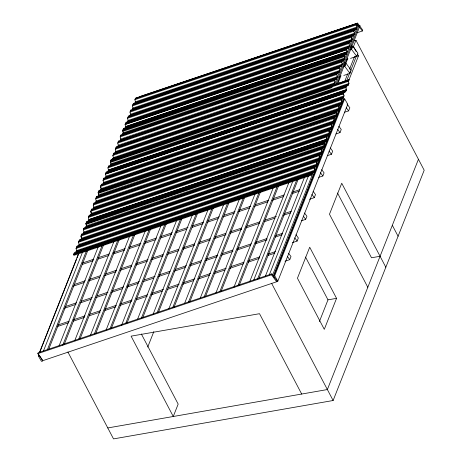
<?xml version="1.0" encoding="UTF-8"?>
<svg xmlns="http://www.w3.org/2000/svg" width="462" height="462" viewBox="0 0 462 462"><rect width="100%" height="100%" fill="white"/><g stroke="black" fill="none" stroke-linecap="round" stroke-linejoin="round"><path stroke-width="0.69" d="M74.105 253.621L312.121 173.123L312.514 172.095L313.79 172.401L314.177 171.338M76.161 251.611L314.235 171.24L314.639 170.212L314.108 168.064L314.963 165.898L316.233 166.187L317.094 164.016L316.557 161.867L317.417 159.696L318.693 160.008L319.542 157.819L319.011 155.665M79.008 241.199L317.024 160.724M83.46 233.033L321.592 152.639L321.997 151.617L321.46 149.469L322.32 147.297L323.596 147.609L324.047 146.466L85.932 226.929M83.905 228.771L84.269 227.679L322.326 147.32M326.501 140.269L88.375 220.703L326.495 140.246L326.9 139.224L88.848 219.6L88.45 220.651M91.262 210.204L329.285 129.73L329.672 128.702L330.948 129.013L331.398 127.87L93.284 208.333L331.358 127.974M93.278 208.31L331.393 127.847L331.797 126.825M93.717 204.031L93.232 205.064M96.165 197.805L334.182 117.331L334.575 116.309L335.851 116.615L336.7 114.426L336.169 112.278L336.642 111.278M98.215 195.957L336.296 115.448M98.21 195.819L98.654 194.808L98.123 192.66L98.978 190.488L337.035 110.129L338.305 110.418L338.715 109.379L100.652 189.755M101.068 185.412L101.432 184.292L339.483 103.927M103.494 179.123L103.881 178.089L341.938 97.73L343.197 98.002L343.595 96.951L105.532 177.316L343.653 96.853L344.057 95.83L343.52 93.682L105.475 174.064L106.023 176.218L105.607 177.258M346.026 90.714L107.981 171.119L346.107 90.679L346.506 89.634L345.974 87.485L107.923 167.862L108.472 170.022L346.517 89.64L108.46 170.01L108.062 171.061M107.941 167.873L108.784 165.696L346.841 85.331L348.105 85.626L348.51 84.425L110.43 164.894L110.909 163.814L348.972 83.443L348.423 81.283L110.378 161.665L110.926 163.819M112.89 158.645L334.338 84.003L112.884 158.72L334.378 83.899L334.777 82.854L334.24 80.7L335.1 78.534L336.376 78.84L336.827 77.703L115.367 152.408L336.786 77.801M113.375 157.623L112.826 155.463L334.251 80.711L334.673 79.724L113.311 154.36M116.147 147.118L337.555 72.355L337.162 73.527L115.691 148.267L116.135 147.095L337.549 72.332L338.825 72.644L339.241 71.604L117.81 146.367L117.406 147.39M117.798 146.344L339.281 71.5L339.68 70.455M118.214 142.036L118.59 140.898L340.009 66.153L341.279 66.447L342.128 64.258M341.689 65.408L120.264 140.165L341.724 65.281M120.669 135.834L121.038 134.702L342.457 59.956L342.076 61.071L120.588 135.845L120.195 136.879L120.726 139.027L120.316 140.067M122.684 133.853L344.138 59.205L343.728 60.245L341.672 60.92M123.129 129.62L123.493 128.5L344.912 53.759L344.513 54.782L123.129 129.591M344.121 54.718L346.182 54.048L346.575 52.98L125.133 127.656M125.554 123.47L346.962 48.735L346.512 49.717L347.043 51.865L125.629 126.628L125.219 127.668L346.627 52.882L347.031 51.859L125.618 126.623L125.087 124.474L125.491 123.452M127.587 121.5L349.081 46.708L349.48 45.663L348.949 43.509L349.422 42.51L348.96 43.52L127.535 118.272L128.084 120.432L127.587 121.437M127.547 118.284L128.026 117.198M130.065 115.373L351.495 40.61L130.047 115.327L130.521 114.224L129.984 112.075L130.451 110.949L351.865 36.169L352.263 35.164L353.534 35.453L353.898 34.321M132.502 109.107L353.944 34.413M132.935 104.851L354.319 29.972L354.718 28.962L355.977 29.233L356.439 28.113L135.025 102.876L135.424 101.825L134.887 99.677L135.291 98.654L356.751 23.943L356.912 23.366L356.797 23.839M135.383 98.631L356.768 23.77M324.411 142.221L324.769 141.101L326.045 141.412L326.461 140.373M326.842 136.059L88.802 216.343M333.391 122.794L331.346 123.487L333.402 122.817L333.818 121.639M336.752 77.755L337.225 76.652L336.694 74.503L337.144 73.533M117.868 146.263L118.266 145.218L117.729 143.07L118.133 142.048L339.61 67.331L340.003 66.135L339.628 67.227M341.545 98.88L103.436 179.262L103.038 180.267L103.569 182.421L103.124 183.408L341.199 103.055L340.754 104.221L338.698 104.891M341.562 98.88L341.926 97.713L343.208 98.019L341.152 98.689M344.115 59.182L344.577 58.056M344.173 59.078L122.771 133.87L123.169 132.819L122.632 130.671L344.057 55.914L344.531 54.799M346.471 86.458L108.379 166.718M349.445 42.464L349.803 41.343L351.085 41.649L351.495 40.61M348.92 80.261L110.828 160.516L111.232 159.494L332.657 84.754L333.916 85.02L334.338 84.003M351.882 36.279L352.258 35.141L130.844 109.904L130.44 110.926M353.95 34.275L132.542 109.038M354.337 30.082L354.706 28.944L355.988 29.256L353.938 29.943L355.977 29.233M134.973 102.818L356.416 28.09M74.059 253.673L73.805 255.382L311.85 175L311.654 174.266L312.133 173.25M83.905 228.846L83.426 229.857L83.963 232.005L83.501 232.992M110.851 160.66L110.389 161.671M319.121 158.841L81.075 239.206L81.497 238.196L80.96 236.047L81.364 235.025L319.479 154.695L319.866 153.5L321.142 153.806L321.564 152.616M336.238 115.448L98.204 195.952M339.108 105.076L339.478 103.91L340.754 104.221M338.617 106.081L339.166 108.235L338.686 109.355M346.442 86.481L108.379 166.892M74.064 253.499L74.469 252.471L312.52 172.112M76.605 250.6L76.057 248.446L76.525 247.32L314.599 166.984M76.513 247.297L76.917 246.275L314.963 165.898L316.245 166.205L314.195 166.898L316.233 166.187M316.672 165.038L78.644 245.443L79.042 244.398L78.511 242.244L78.915 241.222L316.961 160.845L78.927 241.239M78.962 241.1L79.366 240.078L317.417 159.696M319.461 154.695L81.37 235.048L81.82 233.876L319.877 153.517M88.329 217.458L88.721 216.43L326.825 136.076L326.374 137.081L326.911 139.229L88.86 219.612L88.317 217.452L326.374 137.081M88.768 216.303L89.172 215.28L327.229 134.921L328.499 135.21L328.95 134.072L90.864 214.553M91.222 210.106L91.626 209.084L329.677 128.725M96.217 201.016L95.669 198.856L96.073 197.834L334.17 117.331M96.125 197.707L96.529 196.685L334.575 116.309L96.535 196.708M339.096 105.065L100.976 185.435L100.583 186.469L101.109 188.606L100.71 189.657L338.75 109.251M105.925 173.088L106.329 171.893L344.386 91.534L345.657 91.823L346.067 90.783M112.838 155.475L113.259 154.487M113.687 153.297L113.294 154.337L334.707 79.556L335.106 78.552L113.687 153.297L335.106 78.552M115.823 151.426L115.281 149.266L115.714 148.29M122.644 130.677L123.036 129.649L344.479 54.932M125.577 123.394L125.941 122.303L347.36 47.557L348.631 47.852L349.035 46.65M132.987 108.033L132.438 105.879L132.842 104.857L354.256 30.094L353.863 31.121L354.394 33.27L353.984 34.309M132.889 104.73L133.293 103.707L354.706 28.944L133.304 103.725M135.343 98.533L135.499 98.129L356.924 23.377M76.195 251.64L76.594 250.595L314.651 170.224M85.978 226.825L86.4 225.803L85.863 223.648L323.914 143.272L324.393 142.256M93.688 204.054L331.739 123.672L331.277 124.682L93.22 205.053L93.763 207.213L93.318 208.218M95.767 202.154L96.206 201.005L334.263 120.634L333.714 118.474L334.17 117.504M100.254 190.8L100.687 189.616M112.965 158.662L113.363 157.617L334.788 82.86M132.571 109.072L132.969 108.027L354.394 33.27M37.809 353.644L38.179 352.714L271.87 273.856L277.021 280.827L276.657 281.756L42.966 360.62L37.809 353.644L271.5 274.786L271.87 273.856M39.484 352.431L78.771 253.084M38.329 355.907L39.588 355.642L42.706 361.076L41.441 361.342L38.329 355.907L38.86 354.568M39.651 352.558L76.525 259.309M77.056 257.969L78.65 253.944M43.405 351.108L82.692 251.767M47.326 349.792L86.613 250.444M48.631 349.491L87.913 250.15M59.09 345.83L98.111 247.158M62.745 345.183L102.033 245.836M64.316 344.213L103.598 244.866M74.775 340.552L114.062 241.204M78.696 339.229L117.983 239.888M80.001 338.935L119.283 239.587M90.188 335.932L129.47 236.584M94.369 333.939L133.657 234.598M95.674 333.645L134.962 234.298M106.127 329.966L145.137 231.283M110.048 328.649L149.324 229.296M176.934 159.482L177.726 157.473M111.354 328.355L150.629 228.996M121.541 325.352L160.822 226.005M125.728 323.36L165.009 224.012M127.027 323.059L166.314 223.718M137.485 319.398L176.507 220.726M141.407 318.081L180.428 219.404M142.712 317.781L181.999 218.439M153.165 314.108L192.452 214.766M157.086 312.791L196.373 213.444M158.391 312.491L197.672 213.149M147.73 347.06L153.823 331.652M168.844 308.818L207.86 210.146M172.765 307.496L211.781 208.824M174.064 307.201L213.352 207.86M184.523 303.54L223.81 204.192M188.444 302.217L227.731 202.876M189.749 301.923L229.037 202.575M200.208 298.261L239.229 199.584M204.129 296.939L243.151 198.267M205.434 296.644L244.721 197.297M215.893 292.977L255.18 193.636M219.814 291.661L259.101 192.313M221.119 291.36L260.406 192.019M233.853 287.41L273.14 188.063M238.04 285.418L277.056 186.746M239.339 285.123L278.626 185.776M249.792 281.445L288.814 182.773M314.299 118.336L315.09 116.32M253.713 280.128L293 180.781M110.562 162.399L331.982 87.636L331.791 86.902L332.646 84.731L333.922 85.043M118.133 142.048L339.553 67.308L339.143 68.307L339.691 70.461L118.266 145.218M120.646 135.741L342.047 60.961L342.452 59.939L343.728 60.245M344.45 54.886L344.046 55.908L344.594 58.068L123.169 132.819M344.496 54.759L344.9 53.736L346.182 54.048M346.494 49.711L125.087 124.474L346.512 49.717L346.898 48.689M346.95 48.562L347.355 47.54L346.962 48.585L125.537 123.325M130.521 114.224L351.946 39.472L351.409 37.318L351.865 36.336L351.409 37.318L351.934 39.461L351.536 40.512L130.088 115.24M354.256 30.094L353.852 31.116L132.438 105.879M135.308 98.672L356.71 23.914L356.3 24.913L356.849 27.073L356.439 28.113M331.803 86.908L332.224 85.92M332.276 85.793L332.657 84.754M337.104 73.504L336.706 74.515L115.281 149.266M337.555 72.355L337.162 73.36L115.743 148.14M339.553 67.308L339.154 68.312L117.729 143.07M120.184 136.868L341.609 62.116L342.03 61.128L341.609 62.116L342.14 64.264L120.715 139.022M356.71 23.914L356.312 24.925L134.887 99.677M355.832 24.492L357.201 24.03L357.571 23.1L362.722 30.07L362.352 31L356.883 32.848M257.369 279.475L296.656 180.134M334.349 84.817L357.975 25.075L358.743 26.12L335.655 84.523M258.939 278.511L298.227 179.164M336.873 84.228L360.089 25.52L358.726 25.982M337.82 83.72L340.996 75.681M345.767 63.623L347.886 58.264M343.428 66.851L344.796 66.389L346.026 63.294L351.178 70.264L349.953 73.366L343.809 75.439M350.173 49.809L351.542 49.347L352.766 46.246L357.917 53.217L356.693 56.318L350.548 58.391M353.904 40.951L355.954 40.258L353.499 46.46L356.15 51.501M265.355 276.247L304.522 177.212M344.773 81.254L347.684 73.885M349.538 69.196L354.573 56.468M269.277 274.93L308.443 175.895M346.523 81.069L350.231 71.697M350.762 70.357L356.323 56.289M319.427 154.66L319.023 155.677L80.96 236.047L81.508 238.207L319.554 157.825M326.83 135.944L327.223 134.904M90.823 214.507L91.303 213.404L329.36 133.033L328.811 130.873L329.285 129.741M331.739 123.539L332.12 122.505L333.402 122.817M339.021 105.059L338.629 106.087L100.572 186.457L101.12 188.617L339.166 108.235M103.557 182.409L341.614 102.038L341.072 99.879L341.476 98.856M343.364 94.098L344.381 91.511M345.749 88.069L346.829 85.314M348.134 82.04L358.466 55.914L357.473 54.019M272.672 274.948L313.421 171.899M314.483 169.219L315.806 165.875M316.597 163.866L318.185 159.852M318.982 157.842L320.564 153.829M321.627 151.155L322.95 147.805M324.006 145.132L325.594 141.112M326.391 139.108L327.974 135.095M329.036 132.415L330.359 129.071M331.416 126.392L335.383 116.355M336.446 113.681L337.768 110.331M338.825 107.658L340.147 104.308M341.21 101.634L342.533 98.285L343.301 99.336M324.445 145.42L324.001 146.414M329.348 133.021L328.95 134.072L90.87 214.414M334.251 120.628L333.853 121.673L95.807 202.056M341.204 103.078L341.603 102.027M348.562 84.482L348.96 83.431M274.48 277.806L273.44 275.993L343.387 99.122L344.646 98.856L347.765 104.285L277.818 281.162L276.559 281.427M274.001 275.606L343.861 98.943M277.818 281.162L274.705 275.727L344.646 98.856M284.996 261.261L289.766 259.65L290.996 256.549L288.617 253.332M292.348 242.666L297.124 241.054L298.348 237.953L295.969 234.736M301.611 220.738L305.7 219.358L306.93 216.256L304.55 213.04M309.505 199.272L314.281 197.661L315.506 194.566L313.126 191.349M318.768 177.35L322.863 175.97L324.087 172.869L321.708 169.652M327.344 155.654L331.439 154.273L332.663 151.172L330.284 147.956M335.926 133.957L340.02 132.577L341.245 129.475L338.865 126.259M344.508 112.266L348.596 110.88L349.826 107.785L347.049 104.031M319.381 321.61L327.985 299.85L305.503 257.028M336.55 298.348L324.289 329.342L297.447 278.216L309.707 247.222L336.55 298.348L327.985 299.85M418.439 159.275L327.373 389.553L107.773 427.945M67.885 351.969L113.525 438.9L333.125 400.508L424.191 170.23L355.954 40.258M98.591 191.655L336.573 111.255M348.527 84.448L110.505 164.836M343.971 92.706L105.885 173.065L105.486 174.07L343.532 93.688M336.648 111.29L337.023 110.106L338.294 110.401M319.479 154.666L81.416 234.904M321.523 152.622L83.489 233.119M120.588 135.845L342.047 61.134M348.891 80.307L110.828 160.689M339.056 105.099L101.005 185.464M139.414 96.72L357.571 23.1M356.011 25.733L357.975 25.075M135.424 101.825L356.849 27.073M351.478 36.123L353.528 35.435L351.484 36.146M130.4 111.076L351.801 36.29M129.984 112.075L351.409 37.318M349.024 42.325L351.085 41.649M127.945 117.279L349.382 42.533M128.072 120.426L349.497 45.669M127.668 121.448L349.064 46.668M346.575 48.522L348.631 47.852M350.433 49.145L351.801 48.689L350.514 46.945M123.256 129.135L344.658 54.36M122.696 130.515L344.115 55.769M122.817 131.41L344.236 56.647M346.454 59.771L347.817 59.309M339.218 67.117L341.279 66.447M118.197 141.944L339.61 67.163M343.815 65.887L345.183 65.425L343.895 63.681M336.769 73.319L338.825 72.644M337.237 76.663L115.812 151.415L115.396 152.425M339.033 77.05L340.396 76.588M335.002 79.285L336.371 78.823L335.008 79.302M110.435 161.509L331.849 86.746L110.447 161.521M346.055 86.296L348.105 85.626M344.282 92.261L345.657 91.823M105.925 172.915L343.999 92.579M106.006 176.213L344.069 95.842M341.222 98.729L342.533 98.285M103.476 179.112L341.534 98.752M103.02 180.261L341.083 99.89M341.147 103.147L103.124 183.426M101.028 185.314L339.085 104.955M336.792 110.741L98.741 191.124M336.249 111.088L338.305 110.418M98.585 191.534L336.642 111.175M98.533 191.661L336.602 111.302M98.181 192.504L336.238 112.139M98.123 192.66L336.18 112.283M98.302 193.393L336.359 113.017M98.654 194.808L336.717 114.437M95.669 198.856L333.731 118.486M95.75 202.154L333.778 121.731M332.132 122.522L94.075 202.887L93.67 203.909L331.733 123.55M93.751 207.207L331.814 126.831L331.266 124.676M328.898 129.683L330.948 129.013M329.233 129.868L91.17 210.233L90.777 211.261L91.314 213.409L90.766 211.255L328.829 130.879M326.443 135.886L328.499 135.21M324.78 141.118L86.723 221.483L86.296 222.672M86.486 222.112L324.532 141.736M323.995 142.082L326.045 141.412M324.399 142.163L86.348 222.545M324.33 142.261L86.273 222.655L85.874 223.66L323.926 143.278L324.457 145.426L86.4 225.803M85.926 223.498L323.983 143.128M86.047 224.388L324.105 144.005M323.978 146.546L85.938 226.917M321.54 148.279L323.596 147.609M321.916 148.325L83.865 228.702L321.945 148.36M83.824 228.852L321.864 148.446M83.414 229.851L321.471 149.48M83.945 231.999L322.008 151.628M319.773 154.25L321.142 153.806M81.075 239.218L319.08 158.945M79.377 240.096L317.423 159.719M316.637 160.678L318.693 160.008M78.511 242.244L316.568 161.873M79.042 244.398L317.105 164.022M78.592 245.541L316.655 165.165M76.923 246.298L314.974 165.916M76.473 247.447L314.512 167.042M76.057 248.446L314.12 168.076M314.2 171.367L76.109 251.675M312.422 172.846L313.785 172.384L311.746 173.094M74.018 253.644L312.093 173.285M73.672 254.487L311.717 174.11L73.677 254.504M73.608 254.643L311.665 174.272M82.224 263.109L93.826 259.194M97.921 257.808L109.523 253.892M113.617 252.512L125.219 248.596M129.314 247.216L140.916 243.301M145.01 241.915L156.612 237.999M160.707 236.619L172.309 232.704M176.403 231.323L188.005 227.408M192.1 226.028L203.702 222.112M207.796 220.726L219.398 216.811M224.174 215.2L235.094 211.515M239.189 210.135L250.791 206.219M255.573 204.608L268.538 200.231M273.313 198.62L284.234 194.935M292.423 192.169L299.93 189.634M82.294 264.426L93.214 260.741M97.99 259.13L108.911 255.446M113.687 253.829L124.607 250.144M129.383 248.533L140.304 244.848M144.398 243.468L156 239.553M160.776 237.942L171.697 234.257M175.791 232.871L186.712 229.187M192.169 227.344L203.089 223.66M207.184 222.28L218.104 218.595M222.88 216.978L234.482 213.063M238.577 211.683L249.497 207.998M254.273 206.387L267.925 201.778M272.02 200.398L283.622 196.483M292.492 193.486L299.318 191.187M74.37 284.465L85.291 280.781M89.385 279.4L100.306 275.71M105.763 273.868L116.684 270.183M120.778 268.803L131.699 265.119M136.475 263.507L148.077 259.592M152.171 258.206L163.092 254.522M167.868 252.91L178.788 249.226M183.564 247.615L194.485 243.93M199.261 242.319L210.181 238.629M214.957 237.018L225.878 233.333M230.653 231.722L241.574 228.037M246.35 226.426L260.002 221.818M264.778 220.207L276.38 216.291M284.569 213.525L291.395 211.221M73.077 286.244L83.992 282.559M88.773 280.948L99.688 277.264M104.47 275.652L116.072 271.737M120.166 270.351L131.768 266.435M135.863 265.055L147.465 261.14M151.559 259.76L163.161 255.844M167.256 254.458L178.858 250.543M182.952 249.162L194.554 245.247M198.648 243.867L210.25 239.951M214.345 238.571L225.947 234.656M230.041 233.27L241.643 229.354M245.738 227.974L259.39 223.365M264.166 221.754L275.086 218.07M283.275 215.304L290.783 212.774M65.668 306.468L76.588 302.783M81.364 301.172L92.285 297.488M97.06 295.876L107.981 292.192M112.757 290.575L123.677 286.89M127.772 285.51L139.374 281.595M144.15 279.984L155.07 276.299M159.165 274.919L170.085 271.229M175.543 269.386L186.463 265.702M190.558 264.322L201.478 260.637M206.254 259.026L217.856 255.111M221.951 253.725L232.871 250.04M237.647 248.429L251.299 243.821M255.394 242.44L266.996 238.525M275.866 235.533L282.692 233.229M64.374 308.252L75.976 304.337M80.752 302.72L90.991 299.266M95.767 297.655L106.687 293.971M111.463 292.359L122.384 288.675M127.16 287.058L138.08 283.373M142.856 281.762L153.777 278.078M158.553 276.467L169.473 272.782M174.249 271.171L185.17 267.481M189.946 265.869L200.866 262.185M205.642 260.574L217.244 256.658M221.338 255.278L232.94 251.363M237.035 249.977L250.687 245.374M255.463 243.763L267.065 239.847M275.254 237.081L282.08 234.777M57.715 325.086L69.317 321.171M73.412 319.791L85.014 315.875M89.108 314.489L100.71 310.574M104.805 309.193L116.407 305.278M120.501 303.898L132.103 299.982M136.198 298.596L147.8 294.681M151.894 293.301L163.496 289.385M168.272 287.774L179.192 284.09M183.287 282.709L194.889 278.794M199.665 277.177L210.585 273.492M214.68 272.112L226.282 268.197M231.064 266.586L244.028 262.208M248.804 260.597L259.725 256.912M267.914 254.146L275.421 251.611M57.785 326.403L68.705 322.719M73.481 321.107L84.402 317.423M89.178 315.812L100.098 312.127M104.874 310.51L115.795 306.826M119.889 305.446L131.491 301.53M136.267 299.919L147.187 296.234M151.282 294.848L162.202 291.164M167.66 289.322L177.899 285.868M182.675 284.257L193.595 280.573M198.371 278.961L209.292 275.271M214.068 273.66L224.988 269.975M229.764 268.364L243.416 263.756M248.192 262.145L259.113 258.46M267.983 255.469L274.809 253.164M273.44 275.993L274.705 275.727M355.832 56.376L358.466 55.914M380.076 256.283L371.512 257.779L337.503 192.995M357.201 24.03L362.352 31M351.126 45.392L352.414 47.136M351.542 49.347L356.693 56.318M344.508 62.127L345.795 63.871M344.796 66.389L349.953 73.366M346.217 107.663L348.596 110.88M337.641 129.36L340.02 132.577M329.059 151.057L331.439 154.273M320.484 172.753L322.863 175.97M311.902 194.444L314.281 197.661M303.32 216.141L305.7 219.358M294.744 237.838L297.124 241.054M287.393 256.433L289.766 259.65M271.5 274.786L276.657 281.756M392.33 225.289L398.082 236.244M385.828 267.238L341.73 183.241L329.475 214.235L367.821 287.277M271.575 283.27L333.125 400.508M301.692 394.046L259.511 313.698L131.087 336.151L173.267 416.493L178.17 404.094L141.343 333.957M128.396 116.106L128.02 117.169L349.416 42.365L349.815 41.361L128.396 116.106M349.035 79.735L110.99 160.112L349.047 79.747M335.845 116.597L333.795 117.29L335.851 116.615"/></g></svg>
